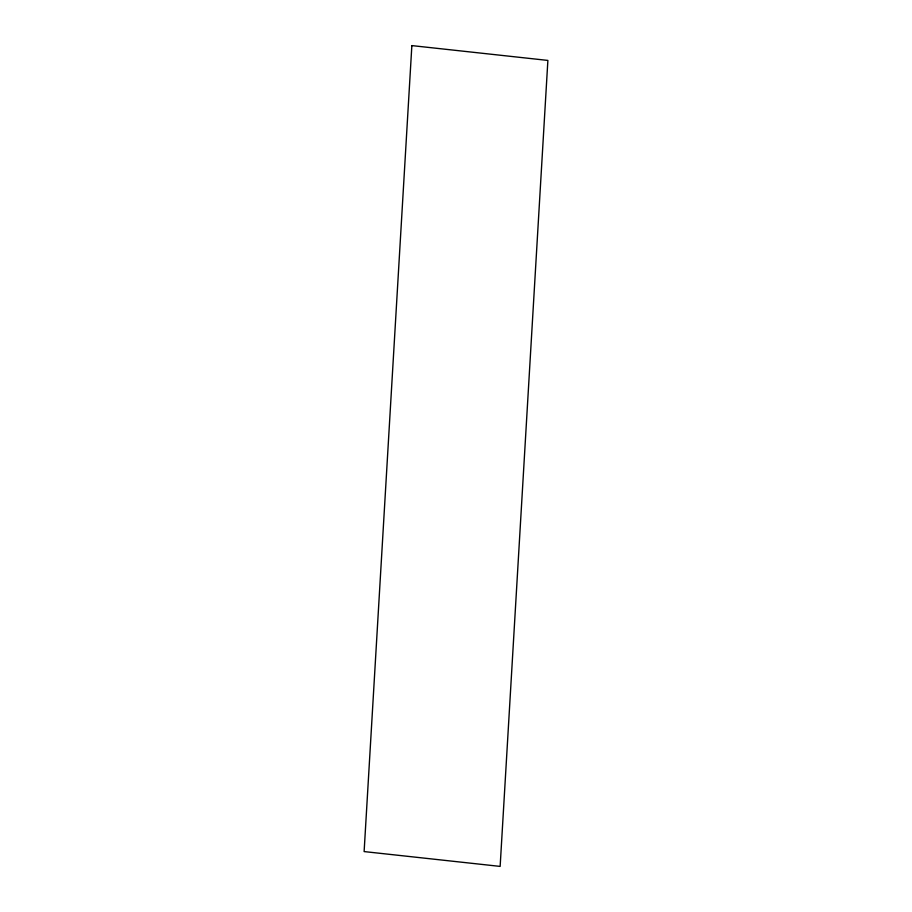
<?xml version="1.0" encoding="UTF-8"?>
<svg xmlns="http://www.w3.org/2000/svg" width="912" height="912" viewBox="0 0 912 912"><rect width="100%" height="100%" fill="white"/><g stroke="black" fill="none" stroke-linecap="round" stroke-linejoin="round"><path stroke-width="1.37" d="M411.859 45.6L364.116 851.58L500.141 866.4L547.884 60.42L411.859 45.6"/></g></svg>
